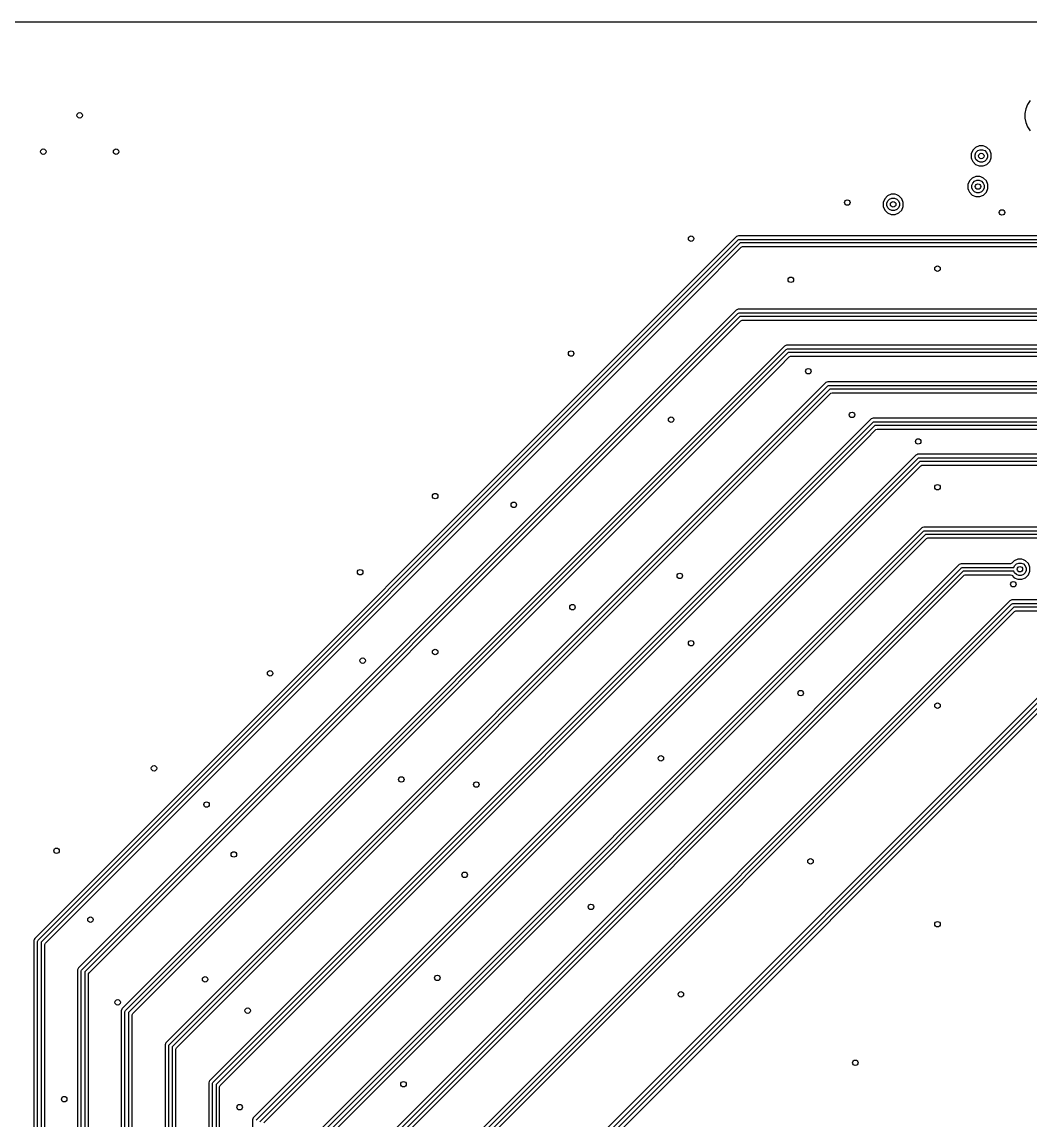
# Model space of a CAD drawing. Extents: x 114.9 to 199.6, y -137.1 to -76.7.
# Drawn here: x 156.15 to 183.84, y -106.8 to -76.65 of the extents above; entities that cross this region are included whole.
import ezdxf

# ---------------------------------------------------------------- set-up
doc = ezdxf.new("R2010")
doc.units = 0
doc.layers.add('BLACK', color=7, linetype='CONTINUOUS')

msp = doc.modelspace()

# ---------------------------------------------------------------- linework, layer by layer
at = {"layer": 'BLACK', "linetype": 'CONTINUOUS'}
for p, q in [((115.67417, -76.6505), (198.78583, -76.6505)), ((183.771534, -78.917874), (183.722498, -79.036257)), ((183.842723, -78.811331), (183.771534, -78.917874)), ((183.722497, -79.036262), (183.6975, -79.161927)), ((183.6975, -79.161927), (183.6975, -79.290072)), ((183.6975, -79.290072), (183.722497, -79.415737)), ((183.722498, -79.036257), (183.722497, -79.036262)), ((183.722497, -79.415737), (183.722498, -79.415742)), ((183.722498, -79.415742), (183.722499, -79.415744)), ((183.722499, -79.415744), (183.771535, -79.534127)), ((183.771535, -79.534127), (183.842724, -79.640669)), ((182.267444, -80.17394), (182.2255, -80.275198)), ((182.34494, -80.096444), (182.267444, -80.17394)), ((182.446198, -80.0545), (182.34494, -80.096444)), ((182.355493, -80.232775), (182.403775, -80.184493)), ((182.403775, -80.184493), (182.466859, -80.158363)), ((182.4462, -80.0545), (182.446198, -80.0545)), ((182.5558, -80.0545), (182.4462, -80.0545)), ((182.466859, -80.158363), (182.535141, -80.158363)), ((182.535141, -80.158363), (182.598225, -80.184493)), ((182.555801, -80.0545), (182.5558, -80.0545)), ((182.597744, -80.071874), (182.555801, -80.0545)), ((182.657058, -80.096443), (182.597744, -80.071874)), ((182.598225, -80.184493), (182.646507, -80.232775)), ((182.657059, -80.096444), (182.657058, -80.096443)), ((182.657061, -80.096445), (182.657059, -80.096444)), ((182.734555, -80.173939), (182.657061, -80.096445)), ((182.734555, -80.17394), (182.734555, -80.173939)), ((182.734557, -80.173942), (182.734555, -80.17394)), ((182.7765, -80.2752), (182.734557, -80.173942)), ((182.2255, -80.275198), (182.2255, -80.384801)), ((182.2255, -80.384801), (182.23602, -80.410198)), ((182.23602, -80.410198), (182.267443, -80.486058)), ((182.267443, -80.486058), (182.267444, -80.486059)), ((182.267444, -80.486059), (182.267445, -80.486061)), ((182.267445, -80.486061), (182.344939, -80.563555)), ((182.329363, -80.295859), (182.355493, -80.232775)), ((182.329363, -80.364141), (182.329363, -80.295859)), ((182.355493, -80.427225), (182.329363, -80.364141)), ((182.403775, -80.475507), (182.355493, -80.427225)), ((182.466859, -80.501637), (182.403775, -80.475507)), ((182.535141, -80.501637), (182.466859, -80.501637)), ((182.598225, -80.475507), (182.535141, -80.501637)), ((182.646507, -80.427225), (182.598225, -80.475507)), ((182.646507, -80.232775), (182.672637, -80.295859)), ((182.672637, -80.364141), (182.646507, -80.427225)), ((182.657061, -80.563555), (182.734555, -80.486061)), ((182.672637, -80.295859), (182.672637, -80.364141)), ((182.734555, -80.48606), (182.734557, -80.486058)), ((182.734555, -80.486061), (182.734555, -80.48606)), ((182.734557, -80.486058), (182.76598, -80.410198)), ((182.76598, -80.410198), (182.7765, -80.3848)), ((182.7765, -80.3848), (182.7765, -80.2752)), ((182.344939, -80.563555), (182.34494, -80.563555)), ((182.34494, -80.563555), (182.344942, -80.563557)), ((182.344942, -80.563557), (182.4462, -80.6055)), ((182.4462, -80.6055), (182.446202, -80.6055)), ((182.446202, -80.6055), (182.555798, -80.6055)), ((182.555798, -80.6055), (182.5558, -80.6055)), ((182.5558, -80.6055), (182.657058, -80.563557)), ((182.657058, -80.563557), (182.65706, -80.563555)), ((182.65706, -80.563555), (182.657061, -80.563555)), ((182.176444, -81.01394), (182.1345, -81.115198)), ((182.25394, -80.936444), (182.176444, -81.01394)), ((182.238363, -81.135859), (182.264493, -81.072775)), ((182.355198, -80.8945), (182.25394, -80.936444)), ((182.264493, -81.072775), (182.312775, -81.024493)), ((182.312775, -81.024493), (182.375859, -80.998363)), ((182.3552, -80.8945), (182.355198, -80.8945)), ((182.4648, -80.8945), (182.3552, -80.8945)), ((182.375859, -80.998363), (182.444141, -80.998363)), ((182.444141, -80.998363), (182.507225, -81.024493)), ((182.464801, -80.8945), (182.4648, -80.8945)), ((182.488942, -80.9045), (182.464801, -80.8945)), ((182.566058, -80.936443), (182.488942, -80.9045)), ((182.507225, -81.024493), (182.555507, -81.072775)), ((182.555507, -81.072775), (182.581637, -81.135859)), ((182.566059, -80.936444), (182.566058, -80.936443)), ((182.566061, -80.936445), (182.566059, -80.936444)), ((182.643555, -81.013939), (182.566061, -80.936445)), ((182.643555, -81.01394), (182.643555, -81.013939)), ((182.643557, -81.013942), (182.643555, -81.01394)), ((182.6855, -81.1152), (182.643557, -81.013942)), ((180.026198, -81.3835), (179.92494, -81.425444)), ((180.0262, -81.3835), (180.026198, -81.3835)), ((180.1358, -81.3835), (180.0262, -81.3835)), ((180.135801, -81.3835), (180.1358, -81.3835)), ((180.177744, -81.400874), (180.135801, -81.3835)), ((180.237058, -81.425443), (180.177744, -81.400874)), ((182.1345, -81.115198), (182.1345, -81.224801)), ((182.1345, -81.224801), (182.151874, -81.266744)), ((182.151874, -81.266744), (182.176443, -81.326058)), ((182.176443, -81.326058), (182.176444, -81.326059)), ((182.176444, -81.326059), (182.176445, -81.326061)), ((182.176445, -81.326061), (182.253939, -81.403555)), ((182.238363, -81.204141), (182.238363, -81.135859)), ((182.264493, -81.267225), (182.238363, -81.204141)), ((182.253939, -81.403555), (182.25394, -81.403555)), ((182.25394, -81.403555), (182.253942, -81.403557)), ((182.253942, -81.403557), (182.3552, -81.4455)), ((182.312775, -81.315507), (182.264493, -81.267225)), ((182.375859, -81.341637), (182.312775, -81.315507)), ((182.444141, -81.341637), (182.375859, -81.341637)), ((182.507225, -81.315507), (182.444141, -81.341637)), ((182.555507, -81.267225), (182.507225, -81.315507)), ((182.537955, -81.415198), (182.566058, -81.403557)), ((182.581637, -81.204141), (182.555507, -81.267225)), ((182.566058, -81.403557), (182.56606, -81.403555)), ((182.56606, -81.403555), (182.566061, -81.403555)), ((182.566061, -81.403555), (182.643555, -81.326061)), ((182.581637, -81.135859), (182.581637, -81.204141)), ((182.643555, -81.32606), (182.643557, -81.326058)), ((182.643555, -81.326061), (182.643555, -81.32606)), ((182.643557, -81.326058), (182.6855, -81.2248)), ((182.6855, -81.125198), (182.6855, -81.1152)), ((182.6855, -81.2248), (182.6855, -81.125198)), ((179.847444, -81.50294), (179.8055, -81.604198)), ((179.8055, -81.604198), (179.8055, -81.6042)), ((179.8055, -81.6042), (179.8055, -81.7138)), ((179.92494, -81.425444), (179.847444, -81.50294)), ((179.909363, -81.624859), (179.935493, -81.561775)), ((179.909363, -81.693141), (179.909363, -81.624859)), ((179.935493, -81.756225), (179.909363, -81.693141)), ((179.935493, -81.561775), (179.983775, -81.513493)), ((179.983775, -81.513493), (180.046859, -81.487363)), ((180.046859, -81.487363), (180.115141, -81.487363)), ((180.115141, -81.487363), (180.178225, -81.513493)), ((180.178225, -81.513493), (180.226507, -81.561775)), ((180.226507, -81.561775), (180.252637, -81.624859)), ((180.252637, -81.693141), (180.226507, -81.756225)), ((180.237059, -81.425444), (180.237058, -81.425443)), ((180.237061, -81.425445), (180.237059, -81.425444)), ((180.314555, -81.502939), (180.237061, -81.425445)), ((180.252637, -81.624859), (180.252637, -81.693141)), ((180.314555, -81.50294), (180.314555, -81.502939)), ((180.314557, -81.502942), (180.314555, -81.50294)), ((180.3565, -81.6042), (180.314557, -81.502942)), ((180.3565, -81.7138), (180.3565, -81.6042)), ((182.3552, -81.4455), (182.355202, -81.4455)), ((182.355202, -81.4455), (182.464798, -81.4455)), ((182.464798, -81.4455), (182.4648, -81.4455)), ((182.4648, -81.4455), (182.537955, -81.415198)), ((179.8055, -81.7138), (179.847443, -81.815058)), ((179.847443, -81.815058), (179.847444, -81.815059)), ((179.847444, -81.815059), (179.847445, -81.815061)), ((179.847445, -81.815061), (179.924939, -81.892555)), ((179.924939, -81.892555), (179.92494, -81.892555)), ((179.92494, -81.892555), (179.924942, -81.892557)), ((179.924942, -81.892557), (180.0262, -81.9345)), ((179.983775, -81.804507), (179.935493, -81.756225)), ((180.046859, -81.830637), (179.983775, -81.804507)), ((180.0262, -81.9345), (180.026202, -81.9345)), ((180.026202, -81.9345), (180.135798, -81.9345)), ((180.115141, -81.830637), (180.046859, -81.830637)), ((180.178225, -81.804507), (180.115141, -81.830637)), ((180.135798, -81.9345), (180.1358, -81.9345)), ((180.1358, -81.9345), (180.237058, -81.892557)), ((180.226507, -81.756225), (180.178225, -81.804507)), ((180.237058, -81.892557), (180.23706, -81.892555)), ((180.23706, -81.892555), (180.237061, -81.892555)), ((180.237061, -81.892555), (180.314555, -81.815061)), ((180.314555, -81.81506), (180.314557, -81.815058)), ((180.314555, -81.815061), (180.314555, -81.81506)), ((180.314557, -81.815058), (180.3565, -81.7138)), ((175.774745, -82.542414), (156.502413, -101.814745)), ((175.774747, -82.542413), (175.774745, -82.542414)), ((175.774749, -82.542412), (175.774747, -82.542413)), ((175.802406, -82.530956), (175.774749, -82.542412)), ((175.830064, -82.5195), (175.802406, -82.530955)), ((175.802406, -82.530955), (175.802406, -82.530956)), ((185.618525, -82.5195), (175.830064, -82.5195)), ((156.594645, -101.864645), (175.824645, -82.634645)), ((175.88071, -82.72), (156.68, -101.92071)), ((174.647641, -84.095198), (175.907987, -82.834852)), ((175.824645, -82.634645), (175.840866, -82.623806)), ((175.840866, -82.623806), (175.86, -82.62)), ((175.86, -82.62), (185.652349, -82.62)), ((185.652497, -82.72), (175.88071, -82.72)), ((175.907987, -82.834852), (175.942635, -82.8205)), ((175.942635, -82.8205), (185.619557, -82.8205)), ((156.794852, -101.947987), (174.647641, -84.095198)), ((175.764745, -84.562415), (157.702414, -102.624745)), ((157.794645, -102.674645), (175.814644, -84.654645)), ((175.764746, -84.562414), (175.764745, -84.562415)), ((175.788432, -84.552603), (175.764746, -84.562414)), ((175.820062, -84.5395), (175.788432, -84.552603)), ((175.814644, -84.654645), (175.830865, -84.643806)), ((185.588525, -84.5395), (175.820062, -84.5395)), ((175.830865, -84.643806), (175.830866, -84.643806)), ((175.830866, -84.643806), (175.85, -84.64)), ((175.85, -84.64), (185.622349, -84.64)), ((175.870711, -84.74), (157.88, -102.73071)), ((175.637641, -85.115198), (175.897987, -84.854852)), ((185.622497, -84.74), (175.870711, -84.74)), ((175.897987, -84.854852), (175.932635, -84.8405)), ((175.932635, -84.8405), (185.589557, -84.8405)), ((157.994852, -102.757987), (175.637641, -85.115198)), ((177.094745, -85.552415), (158.902414, -103.744745)), ((177.094746, -85.552414), (177.094745, -85.552415)), ((177.118432, -85.542603), (177.094746, -85.552414)), ((177.150062, -85.5295), (177.118432, -85.542603)), ((185.578525, -85.5295), (177.150062, -85.5295)), ((177.160866, -85.633806), (177.18, -85.63)), ((177.18, -85.63), (185.612349, -85.63)), ((158.994645, -103.794645), (177.144645, -85.644645)), ((177.20071, -85.73), (159.08, -103.85071)), ((176.947641, -86.125198), (177.227987, -85.844852)), ((177.144645, -85.644645), (177.160866, -85.633806)), ((185.612497, -85.73), (177.20071, -85.73)), ((177.227987, -85.844852), (177.262635, -85.8305)), ((177.262635, -85.8305), (185.579557, -85.8305)), ((159.194852, -103.877987), (176.947641, -86.125198)), ((178.290062, -86.5295), (178.258432, -86.542603)), ((185.588525, -86.5295), (178.290062, -86.5295)), ((178.234744, -86.552415), (160.102414, -104.684744)), ((160.194645, -104.734645), (178.284644, -86.644645)), ((178.340711, -86.73), (160.28, -104.79071)), ((178.234746, -86.552414), (178.234744, -86.552415)), ((178.258432, -86.542603), (178.234746, -86.552414)), ((178.284644, -86.644645), (178.300865, -86.633806)), ((178.300865, -86.633806), (178.300866, -86.633806)), ((178.300866, -86.633806), (178.32, -86.63)), ((178.32, -86.63), (185.622349, -86.63)), ((185.622497, -86.73), (178.340711, -86.73)), ((178.367987, -86.844852), (178.402635, -86.8305)), ((178.402635, -86.8305), (185.589557, -86.8305)), ((160.394852, -104.817987), (178.087641, -87.125198)), ((178.087641, -87.125198), (178.367987, -86.844852)), ((179.474745, -87.552413), (161.302414, -105.724745)), ((161.394645, -105.774645), (179.524645, -87.644645)), ((179.58071, -87.73), (161.48, -105.83071)), ((179.474746, -87.552413), (179.474745, -87.552413)), ((179.474748, -87.552412), (179.474746, -87.552413)), ((179.507151, -87.53899), (179.474748, -87.552412)), ((179.530064, -87.5295), (179.507151, -87.53899)), ((179.524645, -87.644645), (179.540866, -87.633806)), ((185.608525, -87.5295), (179.530064, -87.5295)), ((179.540866, -87.633806), (179.56, -87.63)), ((179.56, -87.63), (185.642349, -87.63)), ((185.642497, -87.73), (179.58071, -87.73)), ((179.327642, -88.125198), (179.607988, -87.844852)), ((179.607988, -87.844852), (179.642636, -87.8305)), ((179.642636, -87.8305), (185.609557, -87.8305)), ((161.594852, -105.857988), (179.327642, -88.125198)), ((180.704745, -88.542415), (162.502414, -106.744745)), ((162.594645, -106.794645), (180.754644, -88.634645)), ((180.704746, -88.542414), (180.704745, -88.542415)), ((180.728432, -88.532603), (180.704746, -88.542414)), ((180.760062, -88.5195), (180.728432, -88.532603)), ((180.754644, -88.634645), (180.770865, -88.623806)), ((185.598525, -88.5195), (180.760062, -88.5195)), ((180.770865, -88.623806), (180.770866, -88.623806)), ((180.770866, -88.623806), (180.79, -88.62)), ((180.79, -88.62), (185.632349, -88.62)), ((180.810711, -88.72), (162.68, -106.85071)), ((179.547641, -90.125198), (180.837987, -88.834852)), ((185.632497, -88.72), (180.810711, -88.72)), ((180.837987, -88.834852), (180.872635, -88.8205)), ((180.872635, -88.8205), (185.599557, -88.8205)), ((162.794852, -106.877987), (179.547641, -90.125198)), ((180.864744, -90.542415), (163.702413, -107.704745)), ((163.794645, -107.754645), (180.914645, -90.634645)), ((180.97071, -90.72), (163.88, -107.81071)), ((180.864746, -90.542414), (180.864744, -90.542415)), ((180.888432, -90.532603), (180.864746, -90.542414)), ((180.920062, -90.5195), (180.888432, -90.532603)), ((180.914645, -90.634645), (180.930866, -90.623806)), ((185.658525, -90.5195), (180.920062, -90.5195)), ((180.930866, -90.623806), (180.95, -90.62)), ((180.95, -90.62), (185.692349, -90.62)), ((185.692497, -90.72), (180.97071, -90.72)), ((180.707641, -91.125198), (180.997987, -90.834852)), ((180.997987, -90.834852), (181.032635, -90.8205)), ((181.032635, -90.8205), (185.659557, -90.8205)), ((164.132775, -107.700064), (180.707641, -91.125198)), ((181.894746, -91.552414), (165.802414, -107.644745)), ((165.894645, -107.694645), (181.944645, -91.644644)), ((181.894747, -91.552413), (181.894746, -91.552414)), ((181.894749, -91.552412), (181.894747, -91.552413)), ((181.922406, -91.540956), (181.894749, -91.552412)), ((181.950064, -91.5295), (181.922406, -91.540955)), ((181.922406, -91.540955), (181.922406, -91.540956)), ((181.944645, -91.644644), (181.960866, -91.633806)), ((183.302135, -91.5295), (181.950064, -91.5295)), ((181.960866, -91.633806), (181.98, -91.63)), ((181.98, -91.63), (183.397191, -91.63)), ((183.336783, -91.515148), (183.302135, -91.5295)), ((183.406702, -91.445227), (183.336783, -91.515148)), ((183.397191, -91.63), (183.417256, -91.581558)), ((183.406703, -91.445227), (183.406702, -91.445227)), ((183.507961, -91.403283), (183.406703, -91.445227)), ((183.417256, -91.581558), (183.465538, -91.533276)), ((183.465538, -91.533276), (183.528622, -91.507146)), ((183.507963, -91.403283), (183.507961, -91.403283)), ((183.617563, -91.403283), (183.507963, -91.403283)), ((183.528622, -91.507146), (183.596904, -91.507146)), ((183.596904, -91.507146), (183.659988, -91.533276)), ((183.617564, -91.403283), (183.617563, -91.403283)), ((183.659507, -91.420657), (183.617564, -91.403283)), ((183.718821, -91.445226), (183.659507, -91.420657)), ((183.659988, -91.533276), (183.70827, -91.581558)), ((183.70827, -91.581558), (183.7344, -91.644642)), ((183.718822, -91.445227), (183.718821, -91.445226)), ((183.718824, -91.445228), (183.718822, -91.445227)), ((183.796318, -91.522722), (183.718824, -91.445228)), ((183.7344, -91.644642), (183.7344, -91.712924)), ((183.796318, -91.522723), (183.796318, -91.522722)), ((183.79632, -91.522725), (183.796318, -91.522723)), ((183.838263, -91.623983), (183.79632, -91.522725)), ((183.838263, -91.733583), (183.838263, -91.623983)), ((182.000711, -91.73), (165.98, -107.75071)), ((181.737641, -92.135198), (182.027987, -91.844852)), ((183.398199, -91.73), (182.000711, -91.73)), ((182.027987, -91.844852), (182.062635, -91.8305)), ((182.062635, -91.8305), (183.304568, -91.8305)), ((183.304568, -91.8305), (183.339216, -91.844852)), ((183.339216, -91.844852), (183.406702, -91.912338)), ((183.417256, -91.776008), (183.398199, -91.73)), ((183.406702, -91.912338), (183.406703, -91.912338)), ((183.406703, -91.912338), (183.406705, -91.91234)), ((183.406705, -91.91234), (183.507963, -91.954283)), ((183.465538, -91.82429), (183.417256, -91.776008)), ((183.528622, -91.85042), (183.465538, -91.82429)), ((183.507963, -91.954283), (183.507965, -91.954283)), ((183.507965, -91.954283), (183.617561, -91.954283)), ((183.596904, -91.85042), (183.528622, -91.85042)), ((183.659988, -91.82429), (183.596904, -91.85042)), ((183.617561, -91.954283), (183.617563, -91.954283)), ((183.617563, -91.954283), (183.718821, -91.91234)), ((183.70827, -91.776008), (183.659988, -91.82429)), ((183.7344, -91.712924), (183.70827, -91.776008)), ((183.718821, -91.91234), (183.718823, -91.912338)), ((183.718823, -91.912338), (183.718824, -91.912338)), ((183.718824, -91.912338), (183.796318, -91.834844)), ((183.796318, -91.834843), (183.79632, -91.834841)), ((183.796318, -91.834844), (183.796318, -91.834843)), ((183.79632, -91.834841), (183.838263, -91.733583)), ((166.094852, -107.777987), (181.737641, -92.135198)), ((183.284744, -92.542415), (167.212413, -108.614745)), ((183.284746, -92.542413), (183.284744, -92.542415)), ((183.30095, -92.535702), (183.284746, -92.542413)), ((183.340062, -92.5195), (183.30095, -92.535702)), ((184.120589, -92.5195), (183.340062, -92.5195)), ((167.304645, -108.664645), (183.334644, -92.634645)), ((183.390711, -92.72), (167.39, -108.72071)), ((183.137641, -93.115198), (183.417987, -92.834852)), ((183.334644, -92.634645), (183.350865, -92.623806)), ((183.350865, -92.623806), (183.350866, -92.623806)), ((183.350866, -92.623806), (183.37, -92.62)), ((183.37, -92.62), (184.214932, -92.62)), ((184.214932, -92.72), (183.390711, -92.72)), ((183.417987, -92.834852), (183.452635, -92.8205)), ((183.452635, -92.8205), (184.120589, -92.8205)), ((167.504852, -108.747987), (183.137641, -93.115198)), ((185.500148, -93.747011), (168.482414, -110.764745)), ((168.574645, -110.814645), (185.637924, -93.751365)), ((185.708634, -93.822075), (168.66, -110.87071)), ((168.774851, -110.897988), (185.54764, -94.125198)), ((156.484208, -101.858698), (156.4795, -101.870065)), ((156.4795, -101.870065), (156.4795, -135.089555)), ((156.48899, -101.847151), (156.484208, -101.858698)), ((156.502413, -101.814746), (156.48899, -101.847149)), ((156.48899, -101.847149), (156.48899, -101.847151)), ((156.502413, -101.814745), (156.502413, -101.814746)), ((156.58, -101.9), (156.583806, -101.880866)), ((156.58, -135.122497), (156.58, -101.9)), ((156.583806, -101.880866), (156.594645, -101.864645)), ((156.68, -101.92071), (156.68, -135.12235)), ((156.7805, -101.982635), (156.794852, -101.947987)), ((156.7805, -135.088525), (156.7805, -101.982635)), ((157.694107, -102.6448), (157.6795, -102.680062)), ((157.6795, -102.680062), (157.6795, -135.089555)), ((157.694108, -102.644798), (157.694107, -102.6448)), ((157.702411, -102.62475), (157.694108, -102.644798)), ((157.702414, -102.624745), (157.702411, -102.62475)), ((157.78, -102.71), (157.783806, -102.690866)), ((157.78, -135.122497), (157.78, -102.71)), ((157.783806, -102.690866), (157.794645, -102.674645)), ((157.88, -102.73071), (157.88, -135.12235)), ((157.9805, -102.792635), (157.994852, -102.757987)), ((157.9805, -135.088525), (157.9805, -102.792635)), ((158.89515, -103.762282), (158.8795, -103.800062)), ((158.8795, -103.800062), (158.8795, -135.089555)), ((158.895151, -103.76228), (158.89515, -103.762282)), ((158.902411, -103.74475), (158.895151, -103.76228)), ((158.902414, -103.744745), (158.902411, -103.74475)), ((158.98, -103.83), (158.983806, -103.810866)), ((158.98, -135.122497), (158.98, -103.83)), ((158.983806, -103.810866), (158.994645, -103.794645)), ((159.08, -103.85071), (159.08, -135.12235)), ((159.1805, -103.912635), (159.194852, -103.877987)), ((159.1805, -135.088525), (159.1805, -103.912635)), ((160.09026, -104.714088), (160.0795, -104.740062)), ((160.0795, -104.740062), (160.0795, -135.089555)), ((160.096336, -104.699417), (160.09026, -104.714087)), ((160.09026, -104.714087), (160.09026, -104.714088)), ((160.102411, -104.684749), (160.096336, -104.699417)), ((160.102414, -104.684744), (160.102411, -104.684749)), ((160.18, -104.77), (160.183806, -104.750866)), ((160.18, -135.122497), (160.18, -104.77)), ((160.183806, -104.750866), (160.194645, -104.734645)), ((160.28, -104.79071), (160.28, -135.12235)), ((160.3805, -104.852635), (160.394852, -104.817987)), ((160.3805, -135.088525), (160.3805, -104.852635)), ((161.293586, -105.746058), (161.2795, -105.780062)), ((161.2795, -105.780062), (161.2795, -135.089555)), ((161.293587, -105.746056), (161.293586, -105.746058)), ((161.302411, -105.72475), (161.293587, -105.746056)), ((161.302414, -105.724745), (161.302411, -105.72475)), ((161.38, -105.81), (161.383806, -105.790866)), ((161.38, -135.122497), (161.38, -105.81)), ((161.383806, -105.790866), (161.394645, -105.774645)), ((161.48, -105.83071), (161.48, -135.12235)), ((161.5805, -105.892636), (161.594852, -105.857988)), ((161.5805, -135.088525), (161.5805, -105.892636)), ((162.493817, -106.7655), (162.4795, -106.800062)), ((162.4795, -106.800062), (162.4795, -135.089555)), ((162.493818, -106.765498), (162.493817, -106.7655)), ((162.502411, -106.74475), (162.493818, -106.765498)), ((162.502414, -106.744745), (162.502411, -106.74475)), ((162.583806, -106.810866), (162.594645, -106.794645))]:
    msp.add_line(p, q, dxfattribs=at)
at = {"layer": 'BLACK'}
for centre in [(157.736, -79.2135), (156.736, -80.2135), (158.736, -80.2135), (182.501, -80.33), (182.41, -81.17), (178.82, -81.61), (180.081, -81.659), (183.07, -81.88), (174.53, -82.6), (181.298, -83.426), (177.27, -83.73), (171.234358, -85.755831), (177.75, -86.24), (178.95, -87.44), (173.98, -87.57), (180.77, -88.17), (181.298, -89.426), (167.5, -89.67), (169.66, -89.91), (183.562763, -91.678783), (165.44, -91.76), (174.22, -91.86), (183.38, -92.09), (171.27, -92.72), (174.53, -93.71), (167.5, -93.95), (165.51, -94.19), (162.967333, -94.537402), (177.54, -95.08), (181.298, -95.426), (159.777153, -97.14443), (173.7, -96.87), (166.57, -97.45), (168.63, -97.59), (161.22, -98.14), (157.1, -99.41), (161.97, -99.51), (177.81, -99.7), (168.31, -100.07), (171.78, -100.95), (158.03, -101.3), (181.298, -101.426), (161.18, -102.94), (167.56, -102.9), (174.25, -103.35), (158.78, -103.57), (162.35, -103.8), (179.04, -105.23), (166.63, -105.82), (157.31, -106.23), (162.13, -106.45)]:
    msp.add_circle(centre, 0.075, dxfattribs=at)

doc.saveas('drawing.dxf')
